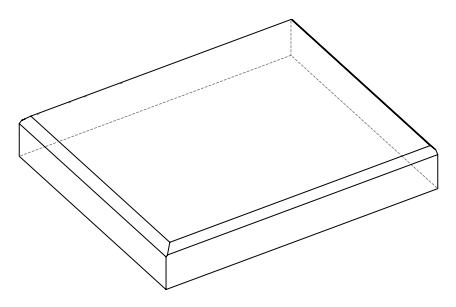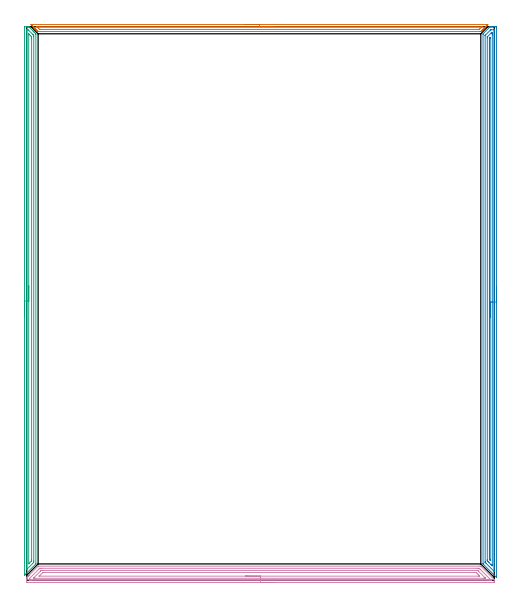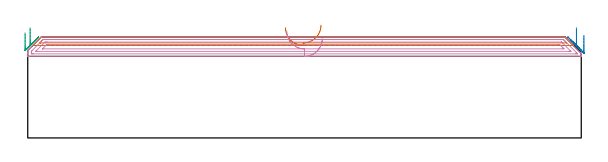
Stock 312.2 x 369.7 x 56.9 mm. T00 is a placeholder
(PLAN: 4 operations, 0 tool changes, 35.7 min)
(1 AREA_MILL | FG_CHAMFER_SURFACE | UGT0205_001 | 4.99 min | 3431 mm3)
(2 AREA_MILL_1 | FG_CHAMFER_SURFACE_1 | UGT0205_001 | 11.76 min | 14894 mm3)
(3 AREA_MILL_2 | FG_CHAMFER_SURFACE_2 | UGT0205_001 | 8.88 min | 10598 mm3)
(4 AREA_MILL_3 | FG_CHAMFER_SURFACE_3 | UGT0205_001 | 10.06 min | 18007 mm3)
(TOOL UGT0205_001 | Chamfer Mill 20 x 3 x 45 deg. | D20 FL50 Z2)
(OP 1 AREA_MILL)
G17 G21 G94 G90
T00 M6
G54
G17 G0 G90 X145.4 Y371.1 S1061 M3
G43 Z66.9 H0
Z62.2
G94 G1 X145.438 Z61.328 F250.
X145.552 Z60.463
X145.741 Z59.612
X146.003 Z58.78
X146.337 Z57.974
X146.74 Z57.2
X147.208 Z56.464
X147.739 Z55.772
X148.329 Z55.129
X148.972 Z54.54
X149.664 Z54.008
X150.4 Z53.54
X151.174 Z53.137
X151.98 Z52.803
X152.812 Z52.541
X153.663 Z52.352
X154.528 Z52.238
X155.4 Z52.2
X307.663
X307.877 Y371.094 Z52.204
X307.882 Y371.093 Z52.205
X307.877 Y371.075 Z52.222
X307.475 Y370.674 Z52.625
X307.331 Y370.53 Z52.767
X307.281 Y370.481 Z52.818
X307.084 Y370.283 Z53.016
X307.035 Y370.233 Z53.064
X306.983 Y370.183 Z53.116
X306.788 Y369.988 Z53.311
X306.738 Y369.937 Z53.36
X306.685 Y369.885 Z53.414
X306.493 Y369.692 Z53.607
X306.441 Y369.64 Z53.657
X306.388 Y369.587 Z53.712
X306.197 Y369.397 Z53.902
X306.145 Y369.343 Z53.953
X306.09 Y369.289 Z54.01
X305.902 Y369.101 Z54.198
X305.848 Y369.047 Z54.25
X305.792 Y368.991 Z54.308
X305.606 Y368.806 Z54.493
X305.552 Y368.75 Z54.547
X305.494 Y368.694 Z54.605
X305.311 Y368.51 Z54.788
X305.255 Y368.453 Z54.843
X305.196 Y368.396 Z54.903
X305.015 Y368.215 Z55.084
X304.958 Y368.157 Z55.14
X304.899 Y368.098 Z55.201
X304.72 Y367.92 Z55.379
X304.662 Y367.86 Z55.437
X304.601 Y367.8 Z55.499
X304.425 Y367.624 Z55.675
X304.365 Y367.563 Z55.733
X304.303 Y367.502 Z55.797
X304.129 Y367.329 Z55.97
X304.068 Y367.267 Z56.03
X304.005 Y367.205 Z56.094
X303.834 Y367.033 Z56.266
X303.772 Y366.97 Z56.326
X303.707 Y366.906 Z56.392
X303.566 Y366.765 Z56.534
X303.311 Y366.511 Z56.786
X303.203 Y366.406 Z56.891
X302.814 Y366.4 Z56.9
X7.986
X7.597 Y366.406 Z56.891
X7.489 Y366.51 Z56.788
X7.028 Y366.97 Z56.326
X6.967 Y367.033 Z56.266
X6.795 Y367.205 Z56.094
X6.732 Y367.267 Z56.03
X6.671 Y367.328 Z55.971
X6.497 Y367.503 Z55.796
X6.435 Y367.563 Z55.733
X6.376 Y367.624 Z55.675
X6.199 Y367.8 Z55.499
X6.138 Y367.86 Z55.437
X6.08 Y367.919 Z55.38
X5.901 Y368.098 Z55.201
X5.842 Y368.157 Z55.14
X5.785 Y368.215 Z55.084
X5.604 Y368.396 Z54.903
X5.545 Y368.453 Z54.843
X5.489 Y368.51 Z54.789
X5.306 Y368.694 Z54.605
X5.248 Y368.75 Z54.547
X5.194 Y368.806 Z54.493
X5.008 Y368.992 Z54.307
X4.952 Y369.047 Z54.25
X4.898 Y369.101 Z54.198
X4.71 Y369.289 Z54.01
X4.655 Y369.343 Z53.953
X4.603 Y369.397 Z53.902
X4.412 Y369.587 Z53.712
X4.359 Y369.64 Z53.657
X4.307 Y369.692 Z53.607
X4.115 Y369.885 Z53.414
X4.062 Y369.937 Z53.36
X4.012 Y369.988 Z53.311
X3.817 Y370.183 Z53.116
X3.765 Y370.233 Z53.064
X3.716 Y370.283 Z53.016
X3.519 Y370.481 Z52.818
X3.469 Y370.53 Z52.767
X3.325 Y370.674 Z52.625
X3.221 Y370.779 Z52.521
X3.024 Y370.975 Z52.323
X2.923 Y371.079 Z52.218
X2.917 Y371.094 Z52.203
X2.923 Y371.099 Z52.199
X3.137 Y371.1 Z52.2
X155.4
Y369.686 Z53.614
X303.753 Y369.685 Z53.615
X303.845 Y369.683 Z53.617
X304.012 Y369.679 Z53.621
X303.979 Y369.64 Z53.66
X303.847 Y369.501 Z53.799
X303.707 Y369.357 Z53.943
X302.511 Y368.161 Z55.139
X302.207 Y367.86 Z55.44
X302.174 Y367.831 Z55.469
X302.16 Y367.822 Z55.478
X302.104 Y367.818 Z55.482
X302.012 Y367.815 Z55.485
X8.879
X8.833 Y367.816 Z55.484
X8.742 Y367.821 Z55.479
X8.631 Y367.831 Z55.469
X8.598 Y367.86 Z55.44
X7.986 Y368.464 Z54.836
X7.7 Y368.75 Z54.55
X7.093 Y369.359 Z53.941
X6.818 Y369.64 Z53.66
X6.787 Y369.674 Z53.626
X6.909 Y369.681 Z53.619
X7.001 Y369.685 Z53.616
X7.047 Y369.686 Z53.614
X7.093
X155.4
X156.272 Z53.652
X157.136 Z53.766
X157.988 Z53.955
X158.82 Z54.217
X159.626 Z54.551
X160.4 Z54.954
X161.136 Z55.423
X161.828 Z55.954
X162.471 Z56.543
X163.06 Z57.186
X163.591 Z57.878
X164.06 Z58.614
X164.463 Z59.388
X164.797 Z60.194
X165.059 Z61.026
X165.248 Z61.878
X165.362 Z62.743
X165.4 Z63.614
G0 Z66.9
M5
M2
(OP 2 AREA_MILL_1)
G17 G21 G94 G90
T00 M6
G54
G17 G0 G90 X313.7 Y195.75 S1061 M3
G43 Z66.9 H0
Z57.9
G94 G1 Y195.712 Z57.028 F250.
Y195.598 Z56.163
Y195.409 Z55.312
Y195.147 Z54.48
Y194.813 Z53.674
Y194.41 Z52.9
Y193.941 Z52.164
Y193.41 Z51.472
Y192.821 Z50.829
Y192.178 Z50.239
Y191.486 Z49.708
Y190.75 Z49.24
Y189.976 Z48.837
Y189.17 Z48.503
Y188.338 Z48.241
Y187.486 Z48.052
Y186.621 Z47.938
Y185.75 Z47.9
Y2.453
X313.699 Y2.077 Z47.901
X313.698 Y2.042 Z47.902
X313.692 Y1.918 Z47.906
X313.629 Y1.975 Z47.969
X313.523 Y2.077 Z48.075
X304.917 Y10.683 Z56.683
X304.721 Y10.882 Z56.873
X304.704 Y10.905 Z56.889
X304.7 Y11.015 Z56.9
Y364.507
X304.706 Y364.903 Z56.892
X304.799 Y365. Z56.799
X308.814 Y369.014 Z52.785
X309.073 Y369.274 Z52.525
X309.2 Y369.402 Z52.396
X309.375 Y369.572 Z52.223
X309.404 Y369.593 Z52.193
X309.421 Y369.597 Z52.177
X309.442 Y369.6 Z52.156
X310.529 Z51.066
X311.766 Z49.831
X312.301 Z49.294
X312.919 Z48.676
X313.186 Y369.597 Z48.409
X313.691 Y369.591 Z47.905
X313.694 Y369.487 Z47.903
X313.698 Y368.976 Z47.902
X313.7 Y368.458 Z47.9
Y185.75
X312.286 Z49.314
Y6.099
X312.284 Y5.894 Z49.316
X312.281 Y5.793 Z49.319
X312.28 Y5.783 Z49.32
X312.267 Y5.791 Z49.333
X312.235 Y5.818 Z49.365
X312.162 Y5.889 Z49.438
X306.589 Y11.462 Z55.011
X306.186 Y11.873 Z55.414
X306.134 Y11.928 Z55.466
X306.121 Y11.959 Z55.479
X306.119 Y12.011 Z55.481
X306.116 Y12.121 Z55.484
X306.114 Y12.341 Z55.486
Y363.613
X306.12 Y363.832 Z55.48
X306.121 Y363.856 Z55.479
X306.136 Y363.876 Z55.464
X306.172 Y363.918 Z55.428
X306.24 Y363.989 Z55.36
X309.643 Y367.393 Z51.957
X309.781 Y367.527 Z51.819
X309.832 Y367.573 Z51.768
X309.854 Y367.59 Z51.746
X309.882 Y367.592 Z51.718
X310.122 Y367.599 Z51.478
X311.893 Z49.707
X312.151 Y367.594 Z49.449
X312.267 Y367.59 Z49.333
X312.28 Y367.585 Z49.32
X312.281 Y367.566 Z49.319
X312.284 Y367.515 Z49.316
X312.285 Y367.411 Z49.315
X312.286 Y367.203 Z49.314
Y185.75
X310.872 Z50.728
X310.871 Y10.568 Z50.729
X310.87 Y10.223 Z50.73
X310.866 Y9.674 Z50.734
X310.865 Y9.654 Z50.735
X310.833 Y9.674 Z50.767
X310.529 Y9.973 Z51.071
X309.931 Y10.568 Z51.669
X308.757 Y11.742 Z52.843
X308.144 Y12.356 Z53.456
X307.871 Y12.632 Z53.729
X307.566 Y12.945 Z54.034
X307.535 Y12.985 Z54.065
X307.533 Y13.042 Z54.067
X307.53 Y13.134 Z54.07
X307.529 Y13.249 Z54.071
Y13.595
Y362.171
X307.531 Y362.719 Z54.069
X307.533 Y362.805 Z54.067
X307.535 Y362.822 Z54.065
X307.546 Y362.839 Z54.054
X307.571 Y362.869 Z54.029
X307.646 Y362.946 Z53.954
X310.101 Y365.401 Z51.499
X310.246 Y365.539 Z51.354
X310.287 Y365.576 Z51.313
X310.339 Y365.592 Z51.261
X310.529 Y365.595 Z51.071
X310.726 Y365.593 Z50.874
X310.852 Y365.59 Z50.748
X310.865 Y365.515 Z50.735
X310.867 Y365.401 Z50.733
X310.87 Y365.056 Z50.73
X310.871 Y364.507 Z50.729
X310.872 Y364.161 Z50.728
Y185.75
X309.457 Z52.143
Y13.624
X309.455 Y13.537 Z52.145
X309.453 Y13.508 Z52.147
X309.452 Y13.506 Z52.148
X309.445 Y13.51 Z52.155
X309.396 Y13.556 Z52.204
X309.201 Y13.751 Z52.399
X309.007 Y13.951 Z52.593
X308.96 Y14. Z52.64
X308.95 Y14.058 Z52.65
X308.948 Y14.143 Z52.652
X308.944 Y14.662 Z52.656
X308.943 Y361.119 Z52.657
X308.945 Y361.636 Z52.655
X308.947 Y361.733 Z52.653
X308.949 Y361.776 Z52.651
X308.984 Y361.826 Z52.616
X309.135 Y361.983 Z52.465
X309.31 Y362.161 Z52.29
X309.351 Y362.201 Z52.249
X309.394 Y362.243 Z52.206
X309.431 Y362.275 Z52.169
X309.448 Y362.289 Z52.152
X309.45 Y362.266 Z52.15
X309.456 Y362.015 Z52.144
X309.457 Y361.826 Z52.143
Y361.638
Y185.75
Y184.878 Z52.181
Y184.013 Z52.295
Y183.162 Z52.483
Y182.33 Z52.746
Y181.524 Z53.08
Y180.75 Z53.482
Y180.014 Z53.951
Y179.322 Z54.482
Y178.679 Z55.072
Y178.089 Z55.715
Y177.558 Z56.407
Y177.09 Z57.143
Y176.687 Z57.916
Y176.353 Z58.722
Y176.091 Z59.554
Y175.902 Z60.406
Y175.788 Z61.271
Y175.75 Z62.143
G0 Z66.9
M5
M2
(OP 3 AREA_MILL_2)
G17 G21 G94 G90
T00 M6
G54
G17 G0 G90 X-1.5 Y176.45 S1061 M3
G43 Z66.9 H0
Z59.3
G94 G1 Y176.488 Z58.428 F250.
Y176.602 Z57.564
Y176.791 Z56.712
Y177.053 Z55.88
Y177.387 Z55.074
Y177.79 Z54.3
Y178.258 Z53.564
Y178.79 Z52.872
Y179.379 Z52.229
Y180.022 Z51.64
Y180.714 Z51.108
Y181.45 Z50.64
Y182.224 Z50.237
Y183.03 Z49.903
Y183.862 Z49.641
Y184.714 Z49.452
Y185.578 Z49.338
Y186.45 Z49.3
Y369.278
X-1.498 Y369.598 Z49.299
X-1.497 Y369.599 Z49.3
X-0.315 Y369.6 Z50.481
X0.316 Z51.116
X0.798 Z51.597
X1.403 Y369.59 Z52.201
X1.428 Y369.568 Z52.227
X1.562 Y369.438 Z52.361
X1.703 Y369.298 Z52.502
X3.913 Y367.087 Z54.713
X4.043 Y366.958 Z54.84
X4.092 Y366.909 Z54.89
X4.727 Y366.273 Z55.527
X4.915 Y366.087 Z55.711
X5.541 Y365.459 Z56.341
X6.024 Y364.975 Z56.823
X6.094 Y364.902 Z56.892
X6.1 Y364.529 Z56.9
Y11.049
X6.097 Y10.905 Z56.889
X6.03 Y10.828 Z56.826
X5.803 Y10.603 Z56.602
X5.786 Y10.586 Z56.585
X-0.617 Y4.182 Z50.181
X-0.751 Y4.047 Z50.045
X-0.891 Y3.908 Z49.907
X-1.043 Y3.756 Z49.755
X-1.186 Y3.611 Z49.609
X-1.337 Y3.462 Z49.46
X-1.495 Y3.303 Z49.302
X-1.498 Y3.302 Z49.299
X-1.5 Y3.462 Z49.3
Y186.45
X-0.086 Z50.714
X-0.085 Y367.207 Z50.715
X-0.083 Y367.536 Z50.717
X-0.081 Y367.576 Z50.719
X-0.08 Y367.588 Z50.72
X-0.057 Y367.591 Z50.743
X0.045 Y367.596 Z50.845
X0.174 Y367.599 Z50.974
X0.557 Y367.595 Z51.357
X0.939 Y367.59 Z51.739
X1.342 Y367.207 Z52.142
X4.021 Y364.529 Z54.821
X4.043 Y364.507 Z54.843
X4.469 Y364.069 Z55.269
X4.679 Y363.851 Z55.479
X4.681 Y363.636 Z55.481
X4.685 Y362.979 Z55.485
Y12.834
X4.682 Y12.18 Z55.482
X4.679 Y11.942 Z55.479
X3.923 Y11.172 Z54.723
X0.228 Y7.478 Z51.028
X0. Y7.256 Z50.8
X-0.052 Y7.21 Z50.748
X-0.079 Y7.189 Z50.721
X-0.081 Y7.239 Z50.719
X-0.084 Y7.478 Z50.716
X-0.085 Y7.842 Z50.715
X-0.086 Y8.137 Z50.714
Y186.45
X1.328 Z52.128
X1.329 Y364.529 Z52.129
X1.33 Y364.63 Z52.13
X1.333 Y364.733 Z52.133
X1.335 Y364.75 Z52.135
X1.343 Y364.746 Z52.143
X1.38 Y364.715 Z52.18
X1.428 Y364.671 Z52.228
X2.464 Y363.636 Z53.264
X3.172 Y362.921 Z53.972
X3.257 Y362.832 Z54.057
X3.264 Y362.744 Z54.064
X3.268 Y362.645 Z54.068
X3.271 Y361.851 Z54.071
Y361.749
Y13.625
X3.27 Y13.522 Z54.07
X3.266 Y13.318 Z54.066
X3.258 Y12.969 Z54.058
X3.172 Y12.872 Z53.972
X3.153 Y12.853 Z53.953
X1.348 Y11.049 Z52.148
X1.339 Y11.045 Z52.139
X1.334 Y11.046 Z52.134
X1.331 Y11.049 Z52.131
X1.33 Y11.061 Z52.13
X1.329 Y11.151 Z52.129
X1.328 Y186.45 Z52.128
Y187.322 Z52.166
Y188.186 Z52.28
Y189.038 Z52.469
Y189.87 Z52.731
Y190.676 Z53.065
Y191.45 Z53.468
Y192.186 Z53.937
Y192.878 Z54.468
Y193.521 Z55.057
Y194.11 Z55.701
Y194.642 Z56.393
Y195.11 Z57.128
Y195.513 Z57.902
Y195.847 Z58.708
Y196.109 Z59.54
Y196.298 Z60.392
Y196.412 Z61.257
Y196.45 Z62.128
G0 Z66.9
M5
M2
(OP 4 AREA_MILL_3)
G17 G21 G94 G90
T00 M6
G54
G17 G0 G90 X166.1 Y-1.5 S1061 M3
G43 Z66.9 H0
Z56.
G94 G1 X166.062 Z55.128 F250.
X165.948 Z54.264
X165.759 Z53.412
X165.497 Z52.58
X165.163 Z51.774
X164.76 Z51.
X164.292 Z50.264
X163.76 Z49.572
X163.171 Z48.929
X162.528 Z48.34
X161.836 Z47.808
X161.1 Z47.34
X160.326 Z46.937
X159.52 Z46.603
X158.688 Z46.341
X157.837 Z46.152
X156.972 Z46.038
X156.1 Z46.
X0.621
X0.455 Y-1.499 Z46.001
X0.002 Y-1.491 Z46.005
X0. Y-1.287 Z46.211
Y-0.051 Z47.444
Y0.642 Z48.142
X0.001 Y1.727 Z49.225
X0.003 Y1.792 Z49.29
X0.025 Y1.826 Z49.325
X0.124 Y1.925 Z49.424
X0.222 Y2.023 Z49.519
X0.323 Y2.123 Z49.623
X0.419 Y2.219 Z49.719
X0.518 Y2.32 Z49.816
X0.621 Y2.421 Z49.921
X0.714 Y2.514 Z50.014
X0.814 Y2.616 Z50.112
X0.919 Y2.719 Z50.219
X1.009 Y2.809 Z50.309
X1.111 Y2.913 Z50.409
X1.217 Y3.017 Z50.516
X1.304 Y3.104 Z50.604
X1.407 Y3.209 Z50.705
X1.514 Y3.315 Z50.814
X1.599 Y3.399 Z50.899
X1.703 Y3.505 Z51.001
X1.812 Y3.613 Z51.112
X1.894 Y3.694 Z51.194
X2. Y3.802 Z51.298
X7.482 Y9.285 Z56.78
X7.541 Y9.341 Z56.837
X7.606 Y9.399 Z56.885
X7.769 Y9.4 Z56.9
X302.644
X303.207 Y9.402 Z56.882
X303.315 Y9.286 Z56.785
X311.877 Y0.725 Z48.222
X312.109 Y0.491 Z47.99
X312.175 Y0.425 Z47.923
X312.196 Y0.399 Z47.898
X312.2 Y0.393 Z47.892
Y-0.94 Z46.554
Y-1.287 Z46.21
X312.198 Y-1.491 Z46.005
X312.026 Y-1.5 Z46.
X156.1
Y-0.086 Z47.414
X3.336
X2.441 Y-0.084 Z47.416
X2.408 Y-0.082 Z47.418
X2.01 Y-0.051 Z47.449
X2.003 Y0.352 Z47.852
X2.004 Y0.838 Z48.338
X2.008 Y1.236 Z48.736
X2.018 Y1.356 Z48.856
X2.387 Y1.738 Z49.238
X8.186 Y7.536 Z55.036
X8.603 Y7.951 Z55.451
X8.626 Y7.97 Z55.47
X8.638 Y7.976 Z55.476
X8.663 Y7.979 Z55.479
X9.522 Y7.986 Z55.486
X9.556
X300.822
X301.717 Y7.984 Z55.484
X301.75 Y7.983 Z55.483
X302.187 Y7.951 Z55.451
X302.644 Y7.504 Z55.004
X303.088 Y7.062 Z54.562
X303.537 Y6.613 Z54.113
X309.312 Y0.838 Z48.338
X309.792 Y0.355 Z47.855
X310.188 Y-0.051 Z47.449
X309.823 Y-0.083 Z47.417
X309.792 Y-0.084 Z47.416
X308.933 Y-0.086 Z47.414
X156.1
Y1.328 Z48.828
X5.489 Y1.329 Z48.829
X5.089 Y1.33 Z48.83
X4.591 Y1.333 Z48.833
X4.527 Y1.335 Z48.835
X4.458 Y1.347 Z48.847
X4.516 Y1.408 Z48.908
X4.827 Y1.727 Z49.227
X9.272 Y6.173 Z53.673
X9.415 Y6.314 Z53.814
X9.556 Y6.451 Z53.951
X9.685 Y6.565 Z54.065
X9.803 Y6.567 Z54.067
X10.051 Y6.57 Z54.07
X10.45 Y6.571 Z54.071
X10.943 Y6.572 Z54.072
X300.856 Y6.571 Z54.071
X300.99 Y6.569 Z54.069
X301.096 Y6.566 Z54.066
X301.125 Y6.564 Z54.064
X301.146 Y6.547 Z54.047
X301.19 Y6.506 Z54.006
X301.528 Y6.173 Z53.673
X301.75 Y5.951 Z53.451
X305.973 Y1.727 Z49.227
X306.218 Y1.481 Z48.981
X306.317 Y1.373 Z48.873
X306.351 Y1.334 Z48.834
X306.338 Y1.333 Z48.833
X306.218 Y1.331 Z48.831
X305.724 Y1.329 Z48.829
X305.324 Y1.328 Z48.828
X156.1
Y2.743 Z50.243
X8.535
X8.391 Y2.746 Z50.246
X8.32 Y2.75 Z50.25
X8.31 Y2.752 Z50.252
X8.314 Y2.757 Z50.257
X8.414 Y2.863 Z50.363
X8.52 Y2.971 Z50.471
X8.663 Y3.114 Z50.614
X10.45 Y4.9 Z52.4
X10.646 Y5.089 Z52.589
X10.695 Y5.135 Z52.635
X10.725 Y5.15 Z52.65
X10.769 Y5.152 Z52.652
X10.96 Y5.155 Z52.655
X11.344 Y5.157 Z52.657
X11.471
X299.197
X299.963 Y5.152 Z52.652
X300.097 Y5.15 Z52.65
X300.856 Y4.395 Z51.895
X301.746 Y3.505 Z51.005
X302.185 Y3.06 Z50.56
X302.399 Y2.84 Z50.34
X302.484 Y2.749 Z50.249
X301.623 Y2.743 Z50.243
X156.1
X155.228 Z50.281
X154.364 Z50.395
X153.512 Z50.583
X152.68 Z50.846
X151.874 Z51.18
X151.1 Z51.582
X150.364 Z52.051
X149.672 Z52.582
X149.029 Z53.172
X148.44 Z53.815
X147.909 Z54.507
X147.44 Z55.243
X147.037 Z56.016
X146.703 Z56.822
X146.441 Z57.654
X146.252 Z58.506
X146.138 Z59.371
X146.1 Z60.243
G0 Z66.9
M5
M2
